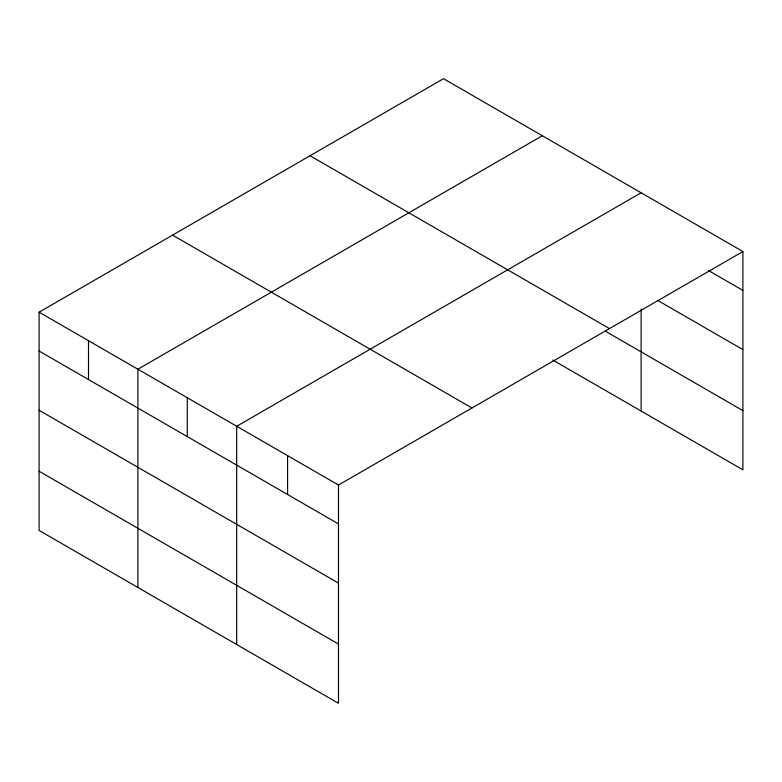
<?xml version="1.0" encoding="UTF-8"?>
<svg xmlns="http://www.w3.org/2000/svg" width="782" height="782" viewBox="0 0 782 782"><rect width="100%" height="100%" fill="white"/><g stroke="black" fill="none" stroke-linecap="round" stroke-linejoin="round"><path stroke-width="1.17" d="M39.1 312.184L338.489 485.036L338.489 703.301L39.1 530.45L39.1 312.184L443.511 78.699L742.9 251.55L742.9 469.816L552.825 360.072M542.317 135.736L137.896 369.221L137.896 587.497M641.113 192.783L236.692 426.268L236.692 644.534M338.489 485.036L742.9 251.55M708.619 270.611L742.9 290.396M657.73 300.435L742.9 349.603M310.063 155.745L609.442 328.596M605.376 331.206L742.9 410.609M172.558 235.138L471.937 407.979M39.1 351.04L338.489 523.891M39.1 410.247L338.489 583.098M39.1 471.243L338.489 644.094M641.113 309.134L641.113 411.049M287.59 455.652L287.59 494.507M187.299 397.745L187.299 436.6M88.503 340.708L88.503 379.563"/></g></svg>
